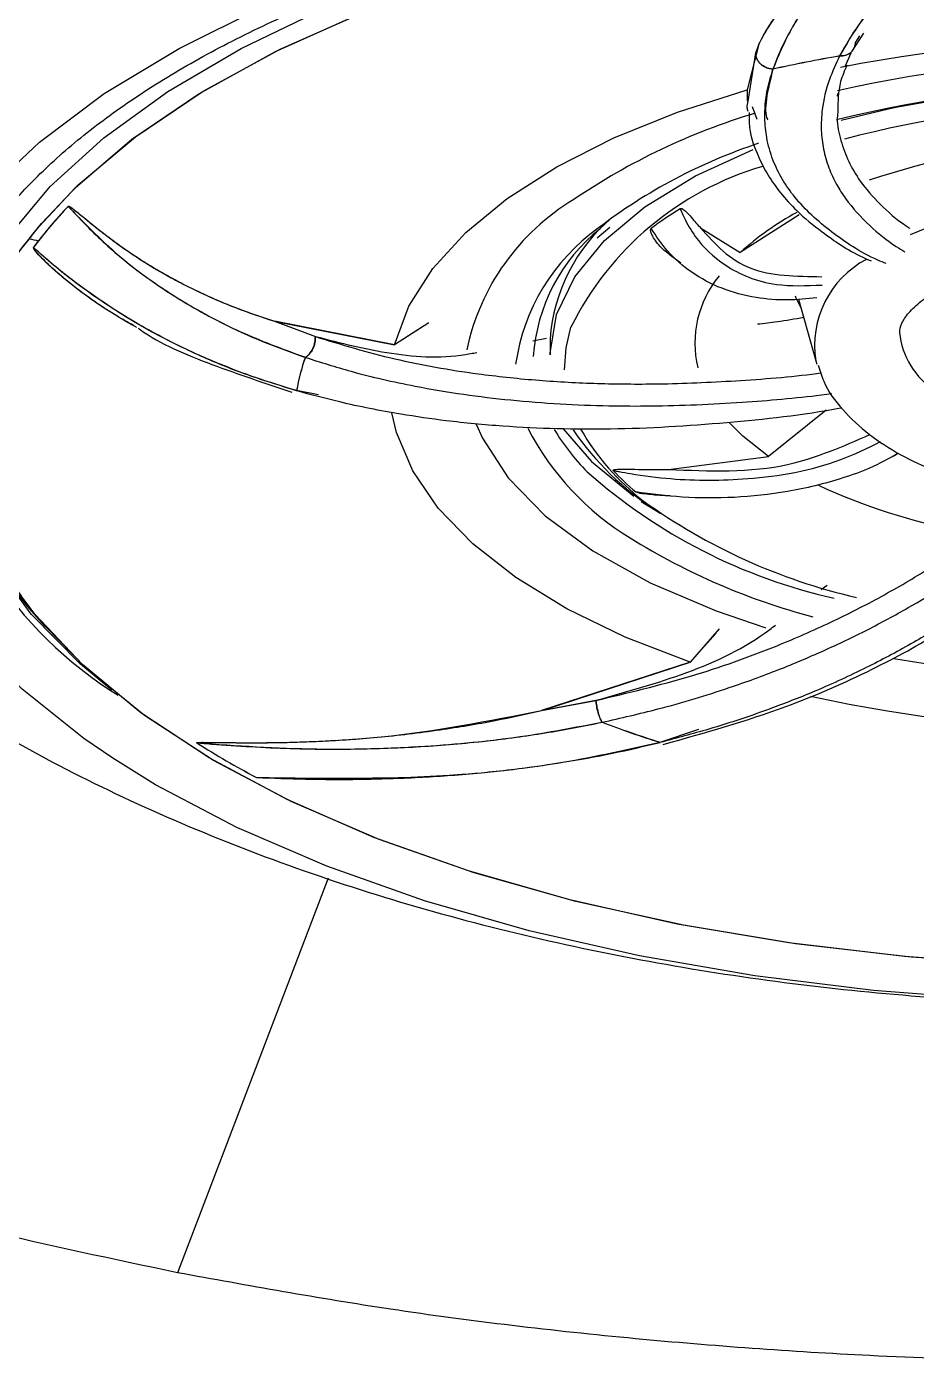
# Model space of a CAD drawing. Extents: x 1076 to 1148, y 508 to 635.
# Drawn here: x 1094.952 to 1095.992, y 579.888 to 581.448 of the extents above; entities that cross this region are included whole.
import ezdxf

# ---------------------------------------------------------------- set-up
doc = ezdxf.new("R2010")
doc.units = 0
doc.header["$MEASUREMENT"] = 0
doc.layers.add('1', color=4, linetype='Continuous')

# ---------------------------------------------------------------- blocks, each defined once
blk = doc.blocks.new('2026 TX')
at = {"layer": '1', "color": 3}
for p, q in [((20.1545, 61.6261), (20.168, 61.6471)), ((20.163, 61.6443), (20.1584, 61.6367)), ((20.0453, 61.6343), (20.0315, 61.581)), ((20.0329, 61.5677), (20.0416, 61.6244)), ((20.0453, 61.6343), (20.0416, 61.6244)), ((20.0448, 61.6333), (20.0416, 61.6246)), ((20.1526, 61.6237), (20.1456, 61.6078)), ((20.0315, 61.5818), (20.0315, 61.5678)), ((20.1373, 61.5768), (20.1368, 61.5741)), ((20.0373, 61.5616), (20.0428, 61.5468)), ((20.1368, 61.5741), (20.1373, 61.5735)), ((20.1416, 61.5456), (20.1969, 61.5589)), ((20.0922, 61.4351), (20.0236, 61.391)), ((19.1925, 61.407), (19.204, 61.4213)), ((19.1952, 61.4105), (19.2068, 61.4247)), ((19.8563, 61.4081), (19.871, 61.4205)), ((19.9771, 61.4197), (20.0236, 61.391)), ((19.9404, 61.3889), (19.9541, 61.3791)), ((20.0917, 61.3365), (20.1118, 61.2644)), ((19.6193, 61.2832), (19.4791, 61.3107)), ((19.4791, 61.3107), (19.527, 61.2927)), ((19.4805, 61.3102), (19.6193, 61.2832)), ((19.4805, 61.3102), (19.527, 61.2929)), ((19.6596, 61.3089), (19.6193, 61.2832)), ((19.6521, 61.3043), (19.6193, 61.2832)), ((19.7813, 61.2878), (19.7969, 61.291)), ((19.8014, 61.29), (19.8014, 61.2716)), ((20.1118, 61.2644), (20.1129, 61.2606)), ((19.5307, 61.2247), (19.5051, 61.2296)), ((20.1238, 61.2069), (20.0567, 61.1525)), ((19.9396, 61.1376), (20.0567, 61.1525)), ((19.9079, 61.1002), (19.9307, 61.0859)), ((20.1181, 60.9971), (20.125, 61.0024)), ((19.9987, 60.9511), (19.9648, 60.9122)), ((19.9951, 60.946), (19.9648, 60.9122)), ((19.9648, 60.9122), (19.7912, 60.8558)), ((19.7932, 60.8563), (19.9648, 60.9122)), ((19.7912, 60.8558), (19.8549, 60.8676)), ((19.7932, 60.8563), (19.8549, 60.8678)), ((19.9298, 60.8187), (19.9752, 60.834)), ((19.5418, 60.66), (19.3659, 60.199))]:
    blk.add_line(p, q, dxfattribs=at)
at = {"layer": '1', "color": 3, "flags": 128}
for points in [[(19.1411, 61.4603), (19.2045, 61.52), (19.2803, 61.5766), (19.3676, 61.6295), (19.4657, 61.6781), (19.5737, 61.7221), (19.6904, 61.7609), (19.8148, 61.7943), (19.9457, 61.8218), (20.0818, 61.8433), (20.2217, 61.8585), (20.3643, 61.8673), (20.508, 61.8696), (20.6515, 61.8654), (20.7934, 61.8546), (20.9323, 61.8375), (21.067, 61.8142), (21.196, 61.7848), (21.3183, 61.7498), (21.4325, 61.7094), (21.5376, 61.664), (21.6326, 61.614)], [(19.204, 61.4213), (19.2461, 61.4665), (19.3125, 61.5232), (19.3909, 61.5764), (19.4805, 61.6258), (19.5805, 61.6706), (19.6897, 61.7106), (19.8071, 61.7452), (19.9315, 61.7742), (20.0616, 61.7972), (20.1961, 61.814), (20.3335, 61.8244), (20.4725, 61.8283), (20.6116, 61.8257), (20.7495, 61.8165), (20.8847, 61.801), (21.0157, 61.7793), (21.1414, 61.7515), (21.2603, 61.7179), (21.3713, 61.679), (21.4732, 61.6351), (21.5649, 61.5866), (21.6456, 61.5341)], [(19.2068, 61.4247), (19.2496, 61.4699), (19.3167, 61.5263), (19.3957, 61.5794), (19.486, 61.6285), (19.5865, 61.6731), (19.6963, 61.7127), (19.8141, 61.747), (19.9389, 61.7757), (20.0693, 61.7983), (20.2039, 61.8147), (20.3415, 61.8248), (20.4805, 61.8283), (20.6196, 61.8253), (20.7574, 61.8158), (20.8923, 61.7999), (21.0231, 61.7778), (21.1484, 61.7497), (21.2669, 61.7158), (21.3774, 61.6766), (21.4787, 61.6324), (21.5699, 61.5837), (21.6499, 61.5309)], [(19.289, 60.8796), (19.2525, 60.9101), (19.195, 60.9684), (19.1503, 61.0291), (19.1188, 61.0916), (19.101, 61.1551), (19.0969, 61.2192), (19.1067, 61.2832), (19.1301, 61.3464), (19.167, 61.4082), (19.2171, 61.468), (19.2797, 61.5251), (19.3544, 61.5792), (19.4403, 61.6295), (19.5366, 61.6756), (19.6423, 61.717), (19.7564, 61.7534), (19.8778, 61.7843), (19.8876, 61.7865)], [(19.289, 60.8796), (19.2525, 60.9101), (19.195, 60.9684), (19.1503, 61.0291), (19.1188, 61.0916), (19.101, 61.1551), (19.0969, 61.2192), (19.1067, 61.2832), (19.1301, 61.3464), (19.167, 61.4082), (19.2171, 61.468), (19.2797, 61.5251), (19.3544, 61.5792), (19.4403, 61.6295), (19.5366, 61.6756), (19.6423, 61.717), (19.7564, 61.7534), (19.8778, 61.7843), (19.8876, 61.7865)], [(19.6193, 61.2832), (19.6363, 61.3283), (19.6643, 61.3721), (19.7028, 61.4142), (19.7513, 61.4541), (19.8092, 61.4911), (19.8758, 61.5249), (19.9502, 61.555), (20.0315, 61.581)], [(19.6193, 61.2832), (19.6363, 61.3283), (19.6643, 61.3721), (19.7028, 61.4142), (19.7513, 61.4541), (19.8092, 61.4911), (19.8758, 61.5249), (19.9502, 61.555), (20.0315, 61.581)], [(20.1969, 61.5589), (20.2053, 61.5607), (20.2826, 61.5743)], [(19.8014, 61.2716), (19.8014, 61.2734), (19.8089, 61.3185), (19.8302, 61.3626), (19.8648, 61.4049), (19.9122, 61.4445), (19.9712, 61.4805), (20.0385, 61.5115)], [(19.2901, 60.8002), (19.2563, 60.8233), (19.1842, 60.8808), (19.1246, 60.9414), (19.0782, 61.0044), (19.0453, 61.0692), (19.0263, 61.1351), (19.0214, 61.2016), (19.0305, 61.268), (19.0537, 61.3337), (19.0907, 61.398), (19.1411, 61.4603)], [(20.0945, 61.3268), (20.0888, 61.3377), (20.0879, 61.3399)], [(19.8182, 61.2539), (19.8199, 61.2797), (19.8257, 61.3039)], [(19.9648, 60.9122), (19.889, 60.9415), (19.8209, 60.9747), (19.7613, 61.0111), (19.711, 61.0505), (19.6706, 61.0922), (19.6407, 61.1358), (19.6216, 61.1807), (19.6162, 61.2036)], [(19.9648, 60.9122), (19.889, 60.9415), (19.8209, 60.9747), (19.7613, 61.0111), (19.711, 61.0505), (19.6706, 61.0922), (19.6407, 61.1358), (19.6216, 61.1807), (19.6162, 61.2036)], [(19.7149, 61.1905), (19.7222, 61.174), (19.7523, 61.1276), (19.7956, 61.0835), (19.8512, 61.0424), (19.9181, 61.0051), (19.9952, 60.9723), (20.0534, 60.9526)], [(19.8167, 61.185), (19.8497, 61.1468), (19.8993, 61.1061)], [(20.0567, 61.1525), (20.0266, 61.1763), (20.0108, 61.192)], [(21.6561, 60.8579), (21.5771, 60.8049), (21.4868, 60.7558), (21.3863, 60.7112), (21.2765, 60.6715), (21.1587, 60.6372), (21.0339, 60.6086), (20.9035, 60.5859), (20.7689, 60.5695), (20.6313, 60.5595), (20.4922, 60.5559), (20.3531, 60.5589), (20.2154, 60.5684), (20.0804, 60.5843), (19.9497, 60.6064), (19.8244, 60.6346), (19.7059, 60.6684), (19.5954, 60.7076), (19.4941, 60.7518), (19.4029, 60.8006), (19.3229, 60.8533), (19.2548, 60.9095), (19.1993, 60.9686), (19.1831, 60.9897)], [(21.6603, 60.8611), (21.5819, 60.8078), (21.4923, 60.7585), (21.3923, 60.7136), (21.2831, 60.6737), (21.1656, 60.639), (21.0412, 60.6101), (20.9112, 60.5871), (20.7767, 60.5703), (20.6393, 60.5599), (20.5003, 60.556), (20.3611, 60.5586), (20.2233, 60.5677), (20.0881, 60.5832), (19.9571, 60.605), (19.8314, 60.6328), (19.7125, 60.6663), (19.6015, 60.7052), (19.4996, 60.7492), (19.4079, 60.7976), (19.3272, 60.8502), (19.2583, 60.9062), (19.2118, 60.9538)], [(21.7275, 60.8313), (21.6925, 60.8067), (21.6052, 60.7538), (21.5071, 60.7052), (21.3991, 60.6612), (21.2824, 60.6224), (21.158, 60.589), (21.0271, 60.5614), (20.891, 60.5399), (20.751, 60.5247), (20.6085, 60.5159), (20.4648, 60.5136), (20.3213, 60.5179), (20.1794, 60.5286), (20.0405, 60.5457), (19.9058, 60.5691), (19.7767, 60.5984), (19.6545, 60.6335), (19.5403, 60.6739), (19.4352, 60.7193), (19.3402, 60.7692), (19.2901, 60.8002)]]:
    blk.add_lwpolyline(points, dxfattribs=at)
at = {"layer": '1', "color": 3}
for centre, radius, start, end in [((20.4851, 59.8456), 1.7949, 76.495, 101.057), ((20.4399, 59.8942), 1.7523, 99.862, 102.4616), ((20.4399, 59.8941), 1.7523, 99.8622, 102.4618), ((20.4867, 60.0073), 1.6111, 78.1319, 102.5311), ((20.4874, 60.1006), 1.4876, 78.7736, 103.6662), ((20.4879, 60.2032), 1.3641, 80.3656, 104.55), ((20.2649, 60.8099), 0.7768, 106.7651, 124.1222), ((20.2473, 60.9086), 0.6426, 108.3481, 127.3546), ((20.461, 60.6284), 0.8942, 94.5795, 108.6993), ((20.1526, 61.1415), 0.365, 106.4297, 153.5895), ((19.9683, 61.2211), 0.2704, 120.9689, 167.9906), ((20.4765, 60.7952), 0.6669, 87.067, 112.4275), ((19.621, 61.0807), 0.5285, 136.437, 143.2633), ((19.6277, 61.0748), 0.5374, 136.4712, 142.1216), ((20.1904, 61.0582), 0.4512, 121.6888, 126.9047), ((20.2574, 61.132), 0.3489, 118.7633, 132.0878), ((19.9963, 61.2266), 0.2377, 125.7705, 171.8419), ((19.9901, 61.2554), 0.2089, 128.6032, 176.1495), ((20.0049, 61.2756), 0.2041, 129.8641, 175.9371), ((19.4449, 61.1928), 0.3313, 138.9049, 217.7983), ((19.4508, 61.191), 0.3368, 140.0962, 224.782), ((19.5743, 63.2458), 1.878, 258.2707, 258.6128), ((19.5869, 61.1074), 0.4853, 142.2007, 143.378), ((20.2239, 61.2824), 0.1136, 117.7921, 189.1095), ((20.0936, 61.285), 0.1231, 140.3301, 193.4489), ((20.3013, 61.3068), 0.0921, 185.6697, 237.3474), ((19.7301, 61.1916), 0.2282, 160.2665, 170.3906), ((19.7301, 61.1914), 0.2282, 160.2673, 170.3915), ((19.5414, 61.2724), 0.4678, 187.0343, 238.4478), ((20.0646, 61.3362), 0.3263, 207.4806, 238.6781), ((20.0273, 61.3163), 0.2576, 210.8656, 224.792), ((20.0809, 61.3242), 0.281, 209.7836, 232.5962), ((20.1041, 61.3715), 0.3337, 214.2057, 237.6687), ((20.2749, 61.6204), 0.6489, 228.449, 257.3922), ((20.1055, 61.3512), 0.3151, 222.9915, 229.6186), ((20.4111, 61.757), 0.7033, 245.0918, 259.3475), ((20.3144, 61.6608), 0.6905, 234.1704, 257.0301), ((20.3093, 61.7243), 0.7851, 238.1481, 255.1633), ((20.4857, 62.5033), 1.6115, 259.8955, 282.5343), ((20.4869, 62.6368), 1.805, 257.8104, 281.0176), ((20.3191, 62.0482), 1.2896, 249.2395, 252.4288), ((20.3191, 62.048), 1.2896, 249.2398, 252.4291), ((19.9771, 61.7559), 1.1074, 237.8808, 242.0492), ((19.9771, 61.756), 1.1075, 237.8813, 242.0512)]:
    blk.add_arc(centre, radius, start, end, dxfattribs=at)
for points, knots in [([(20.3103, 62.2937), (20.2961, 62.293), (20.2475, 62.2908), (20.164, 62.2848), (20.058, 62.2745), (19.9487, 62.2605), (19.8369, 62.2426), (19.7248, 62.2206), (19.614, 62.1947), (19.5059, 62.1649), (19.4014, 62.1314), (19.3016, 62.0942), (19.2071, 62.0537), (19.1186, 62.01), (19.0367, 61.9633), (18.9618, 61.9137), (18.8943, 61.8616), (18.8346, 61.807), (18.7829, 61.75), (18.7396, 61.6907), (18.705, 61.629), (18.6797, 61.5649), (18.6641, 61.4981), (18.6595, 61.4286), (18.6664, 61.3586), (18.6863, 61.29), (18.7034, 61.2453), (18.7168, 61.2237), (18.7169, 61.2235)], [0, 0, 0, 0, 0.0137668, 0.0470409, 0.0814067, 0.1180947, 0.1561838, 0.1953003, 0.2351458, 0.2755098, 0.3162384, 0.3572184, 0.3983673, 0.4396273, 0.4809615, 0.5223535, 0.5638087, 0.6053519, 0.6470344, 0.6889486, 0.7312392, 0.7741285, 0.8179495, 0.8631758, 0.9104126, 0.954967, 0.9996639, 1, 1, 1, 1]), ([(19.0784, 61.2159), (19.0779, 61.2236), (19.076, 61.251), (19.0852, 61.296), (19.1052, 61.3507), (19.1351, 61.4023), (19.1745, 61.4526), (19.2233, 61.5015), (19.2813, 61.5486), (19.3481, 61.5935), (19.4235, 61.636), (19.5067, 61.6755), (19.5972, 61.7118), (19.6941, 61.7445), (19.7963, 61.7732), (19.9025, 61.7976), (20.0106, 61.8175), (20.118, 61.8328), (20.2144, 61.8429), (20.3012, 61.8492), (20.3886, 61.8535), (20.4508, 61.8541), (20.4864, 61.8545)], [0, 0, 0, 0, 0.024615, 0.088061, 0.144287, 0.199112, 0.25309, 0.306663, 0.360097, 0.413507, 0.466957, 0.52046, 0.573979, 0.627439, 0.680715, 0.73358, 0.785586, 0.835638, 0.883165, 0.917168, 0.95262, 1, 1, 1, 1]), ([(20.0448, 61.6333), (20.0468, 61.6374), (20.051, 61.6458), (20.0597, 61.6595), (20.0708, 61.6749), (20.0849, 61.6919), (20.1023, 61.7107), (20.1233, 61.7313), (20.147, 61.7525), (20.171, 61.7723), (20.1936, 61.7898), (20.2101, 61.8018), (20.2207, 61.8085), (20.224, 61.8102), (20.2251, 61.8107), (20.2255, 61.8108), (20.2257, 61.8108), (20.2258, 61.8108)], [0, 0, 0, 0, 0.076091, 0.159217, 0.249599, 0.347471, 0.453074, 0.566653, 0.688459, 0.798268, 0.884794, 0.967963, 0.990274, 0.996657, 0.998687, 0.999427, 1, 1, 1, 1]), ([(20.0453, 61.6343), (20.0494, 61.642), (20.0585, 61.6591), (20.079, 61.6856), (20.1016, 61.7102), (20.1232, 61.7313), (20.1459, 61.7516), (20.1701, 61.7718), (20.1943, 61.7904), (20.2108, 61.8023), (20.221, 61.8087), (20.2241, 61.8103), (20.2251, 61.8107), (20.2255, 61.8108), (20.2257, 61.8108), (20.2258, 61.8108)], [0, 0, 0, 0, 0.145205, 0.32012, 0.464874, 0.56292, 0.670696, 0.798522, 0.889305, 0.969994, 0.990799, 0.996799, 0.998729, 0.999441, 1, 1, 1, 1]), ([(20.2258, 61.8108), (20.1877, 61.7757), (20.1306, 61.723), (20.0821, 61.6544), (20.0685, 61.6217), (20.0617, 61.6053)], [0, 0, 0, 0, 0.500022, 0.750062, 1, 1, 1, 1]), ([(20.2258, 61.8108), (20.2162, 61.8025), (20.196, 61.7849), (20.1696, 61.7598), (20.1439, 61.7331), (20.1196, 61.7052), (20.0994, 61.6782), (20.0832, 61.6526), (20.0708, 61.6293), (20.0647, 61.6131), (20.0617, 61.6051)], [0, 0, 0, 0, 0.1189931, 0.2501781, 0.358069, 0.500219, 0.6521265, 0.7501484, 0.8773468, 1, 1, 1, 1]), ([(20.3361, 61.8186), (20.3099, 61.7992), (20.2598, 61.7621), (20.2038, 61.7091), (20.1636, 61.6622), (20.1473, 61.6339), (20.1397, 61.6207)], [0, 0, 0, 0, 0.292679, 0.556946, 0.792739, 1, 1, 1, 1]), ([(20.3361, 61.8186), (20.3186, 61.8058), (20.2835, 61.7802), (20.2405, 61.7436), (20.2047, 61.7091), (20.1773, 61.678), (20.1552, 61.6483), (20.1448, 61.6297), (20.1397, 61.6205)], [0, 0, 0, 0, 0.1922088, 0.3856323, 0.5467185, 0.7087006, 0.8554653, 1, 1, 1, 1]), ([(20.1397, 61.6207), (20.1421, 61.6208), (20.147, 61.621), (20.1533, 61.6247), (20.1576, 61.6302), (20.1582, 61.6347), (20.1584, 61.6369)], [0, 0, 0, 0, 0.243747, 0.504295, 0.76245, 1, 1, 1, 1]), ([(20.0617, 61.6053), (20.0605, 61.6054), (20.0578, 61.6056), (20.054, 61.6068), (20.0503, 61.6088), (20.0471, 61.6114), (20.0445, 61.6145), (20.0422, 61.6189), (20.0418, 61.6223), (20.0416, 61.6246)], [0, 0, 0, 0, 0.121409, 0.249103, 0.380728, 0.513445, 0.644273, 0.770475, 1, 1, 1, 1]), ([(20.0617, 61.6051), (20.0592, 61.6054), (20.0554, 61.6059), (20.0507, 61.6083), (20.0475, 61.6108), (20.0448, 61.6139), (20.0422, 61.6184), (20.0418, 61.622), (20.0416, 61.6244)], [0, 0, 0, 0, 0.234643, 0.36249, 0.494052, 0.626491, 0.756856, 1, 1, 1, 1]), ([(20.1552, 61.6278), (20.1545, 61.6267), (20.1525, 61.6237), (20.1469, 61.6208), (20.142, 61.6206), (20.1397, 61.6205)], [0, 0, 0, 0, 0.224319, 0.626696, 1, 1, 1, 1]), ([(20.1397, 61.6205), (20.1354, 61.6113), (20.1255, 61.5901), (20.1189, 61.5611), (20.1176, 61.5341), (20.1204, 61.5114), (20.1265, 61.4901), (20.1354, 61.471), (20.1502, 61.4478), (20.1726, 61.4233), (20.1972, 61.4032), (20.2126, 61.3937), (20.216, 61.3916)], [0, 0, 0, 0, 0.099013, 0.229525, 0.323824, 0.412154, 0.502849, 0.590586, 0.665701, 0.824465, 0.961113, 1, 1, 1, 1]), ([(20.1482, 61.61), (20.1454, 61.6035), (20.1375, 61.5849), (20.1376, 61.5677), (20.1377, 61.5565)], [0, 0, 0, 0, 0.3497399, 1, 1, 1, 1]), ([(20.194, 61.378), (20.1908, 61.3793), (20.1658, 61.3899), (20.1283, 61.4147), (20.0925, 61.4471), (20.0722, 61.4763), (20.0608, 61.4996), (20.0541, 61.5236), (20.0514, 61.5506), (20.0535, 61.5772), (20.0593, 61.5968), (20.0617, 61.6051)], [0, 0, 0, 0, 0.028141, 0.21974, 0.417604, 0.510512, 0.606239, 0.708848, 0.793533, 0.912367, 1, 1, 1, 1]), ([(20.0617, 61.6053), (20.0587, 61.5932), (20.0528, 61.5698), (20.0526, 61.5512), (20.0555, 61.5463), (20.0556, 61.5461)], [0, 0, 0, 0, 0.506756, 0.975583, 1, 1, 1, 1]), ([(20.0328, 61.5558), (20.0323, 61.5572), (20.031, 61.5609), (20.0322, 61.5651), (20.0329, 61.5677)], [0, 0, 0, 0, 0.379104, 1, 1, 1, 1]), ([(20.0338, 61.5547), (20.0338, 61.5487), (20.0337, 61.5306), (20.0429, 61.5061), (20.0557, 61.4809), (20.0706, 61.4599), (20.0911, 61.4374), (20.1223, 61.4119), (20.151, 61.3923), (20.1732, 61.3825), (20.1764, 61.3811)], [0, 0, 0, 0, 0.079141, 0.240223, 0.350904, 0.462807, 0.582594, 0.743766, 0.962838, 1, 1, 1, 1]), ([(20.1377, 61.5565), (20.1374, 61.5537), (20.136, 61.5416), (20.1407, 61.5219), (20.1494, 61.4971), (20.1644, 61.472), (20.1866, 61.4468), (20.207, 61.4288), (20.2203, 61.4202), (20.2218, 61.4193)], [0, 0, 0, 0, 0.049544, 0.216035, 0.381113, 0.54531, 0.755502, 0.972947, 1, 1, 1, 1]), ([(19.238, 61.4449), (19.2381, 61.445), (19.2381, 61.445), (19.2382, 61.4451), (19.2383, 61.4451), (19.2384, 61.4451), (19.2385, 61.4451), (19.2388, 61.445), (19.2393, 61.4448), (19.2414, 61.4437), (19.2452, 61.4408), (19.2518, 61.4355), (19.2591, 61.4295), (19.2666, 61.4234), (19.2736, 61.4178), (19.2814, 61.4118), (19.2899, 61.4054), (19.3029, 61.3959), (19.3208, 61.3837), (19.3485, 61.3667), (19.3855, 61.3469), (19.4308, 61.3268), (19.4647, 61.3155), (19.4805, 61.3102)], [0, 0, 0, 0, 0.0004877, 0.0007003, 0.000907, 0.0011211, 0.0013547, 0.0019143, 0.0035318, 0.0059179, 0.0236472, 0.0547203, 0.0990824, 0.1296091, 0.1632591, 0.1999965, 0.2397819, 0.2825725, 0.3795441, 0.4809272, 0.638258, 0.8305164, 1, 1, 1, 1]), ([(19.238, 61.4449), (19.238, 61.445), (19.2381, 61.445), (19.2382, 61.445), (19.2382, 61.4451), (19.2383, 61.4451), (19.2384, 61.4451), (19.2386, 61.4451), (19.239, 61.445), (19.2396, 61.4447), (19.2421, 61.4433), (19.2454, 61.4406), (19.2505, 61.4366), (19.2563, 61.4319), (19.2644, 61.4252), (19.2751, 61.4166), (19.2888, 61.4062), (19.3097, 61.3911), (19.3424, 61.3698), (19.3866, 61.3463), (19.4338, 61.3258), (19.4648, 61.3154), (19.4791, 61.3107)], [0, 0, 0, 0, 0.000296, 0.000557, 0.000798, 0.001036, 0.001288, 0.001571, 0.002264, 0.004305, 0.007322, 0.029667, 0.051093, 0.078872, 0.112962, 0.169577, 0.234058, 0.306257, 0.459547, 0.666731, 0.846468, 1, 1, 1, 1]), ([(19.238, 61.4449), (19.2584, 61.4239), (19.2972, 61.3838), (19.368, 61.3347), (19.4397, 61.2963), (19.4912, 61.2774), (19.5153, 61.2686)], [0, 0, 0, 0, 0.292679, 0.556946, 0.792739, 1, 1, 1, 1]), ([(19.238, 61.4449), (19.2512, 61.4309), (19.2776, 61.4029), (19.3222, 61.3666), (19.3689, 61.335), (19.4158, 61.3091), (19.4644, 61.2866), (19.4984, 61.2744), (19.5153, 61.2684)], [0, 0, 0, 0, 0.192911, 0.386635, 0.548014, 0.709749, 0.856107, 1, 1, 1, 1]), ([(19.9534, 61.4421), (19.9534, 61.4422), (19.9536, 61.4423), (19.9539, 61.4424), (19.9543, 61.4424), (19.9547, 61.4424), (19.9556, 61.4422), (19.9579, 61.441), (19.9638, 61.4353), (19.97, 61.4277), (19.9753, 61.4217), (19.9771, 61.4197)], [0, 0, 0, 0, 0.0054864, 0.0110267, 0.0160424, 0.0215241, 0.0308969, 0.0601677, 0.194769, 0.7287144, 1, 1, 1, 1]), ([(19.9534, 61.4421), (19.9535, 61.4417), (19.954, 61.4405), (19.9555, 61.437), (19.9604, 61.4261), (19.9741, 61.4029), (20.0061, 61.3722), (20.0574, 61.3506), (20.1008, 61.3522), (20.1191, 61.3529)], [0, 0, 0, 0, 0.007554, 0.02018, 0.060493, 0.198159, 0.455665, 0.770482, 1, 1, 1, 1]), ([(19.9404, 61.3889), (19.9383, 61.3905), (19.9327, 61.3949), (19.9263, 61.4019), (19.9215, 61.4089), (19.9195, 61.4139), (19.9179, 61.4171), (19.9193, 61.4188), (19.9194, 61.419)], [0, 0, 0, 0, 0.191782, 0.518998, 0.728969, 0.85611, 0.98384, 1, 1, 1, 1]), ([(20.113, 61.3382), (20.1016, 61.3369), (20.0771, 61.3343), (20.0393, 61.3378), (20.0007, 61.348), (19.9658, 61.3668), (19.9383, 61.3908), (19.9254, 61.4101), (19.9194, 61.419)], [0, 0, 0, 0, 0.131951, 0.283073, 0.464246, 0.65281, 0.839516, 1, 1, 1, 1]), ([(19.9771, 61.4197), (19.9941, 61.4009), (20.0273, 61.3642), (20.0889, 61.3632), (20.1188, 61.3627)], [0, 0, 0, 0, 0.514422, 1, 1, 1, 1]), ([(19.3144, 61.3058), (19.3079, 61.3094), (19.2905, 61.3191), (19.2682, 61.3339), (19.2474, 61.3493), (19.2322, 61.3615), (19.217, 61.3748), (19.2057, 61.3858), (19.199, 61.3936), (19.1976, 61.3958), (19.1974, 61.3965), (19.1974, 61.3967), (19.1974, 61.3968), (19.1975, 61.3968)], [0, 0, 0, 0, 0.140246, 0.374234, 0.521425, 0.652767, 0.768014, 0.93557, 0.980412, 0.993252, 0.997343, 0.998838, 1, 1, 1, 1]), ([(19.3181, 61.3035), (19.317, 61.3041), (19.308, 61.3088), (19.2913, 61.3188), (19.2653, 61.3358), (19.2404, 61.3544), (19.2183, 61.3735), (19.2051, 61.3863), (19.1988, 61.3938), (19.1976, 61.3958), (19.1974, 61.3965), (19.1974, 61.3967), (19.1974, 61.3968), (19.1975, 61.3968)], [0, 0, 0, 0, 0.022687, 0.185156, 0.360808, 0.608923, 0.785135, 0.941758, 0.98214, 0.993787, 0.997532, 0.998915, 1, 1, 1, 1]), ([(19.5051, 61.2296), (19.4889, 61.2345), (19.4672, 61.2411), (19.4325, 61.2536), (19.4052, 61.2646), (19.3728, 61.2793), (19.3433, 61.294), (19.3103, 61.3126), (19.2765, 61.3342), (19.2461, 61.356), (19.2197, 61.377), (19.2052, 61.3899), (19.1975, 61.3968)], [0, 0, 0, 0, 0.128921, 0.173174, 0.289807, 0.364294, 0.464776, 0.565061, 0.689177, 0.817314, 0.902349, 1, 1, 1, 1]), ([(19.5051, 61.2294), (19.4845, 61.2358), (19.4459, 61.2477), (19.3883, 61.2713), (19.337, 61.2968), (19.2934, 61.3229), (19.2581, 61.347), (19.2269, 61.3708), (19.2069, 61.3884), (19.1975, 61.3968)], [0, 0, 0, 0, 0.164615, 0.309415, 0.499757, 0.641868, 0.74981, 0.881002, 1, 1, 1, 1]), ([(20.21, 61.2979), (20.2101, 61.3009), (20.2104, 61.3061), (20.2191, 61.3198), (20.2343, 61.3343), (20.2566, 61.3492), (20.2855, 61.3633), (20.3207, 61.3759), (20.358, 61.3854), (20.3948, 61.3919), (20.4363, 61.3969), (20.4671, 61.3976), (20.4864, 61.3981)], [0, 0, 0, 0, 0.133922, 0.235893, 0.33105, 0.42738, 0.524808, 0.620974, 0.72443, 0.802291, 0.875963, 1, 1, 1, 1]), ([(20.0978, 61.3149), (20.0874, 61.3131), (20.0691, 61.31), (20.0514, 61.308), (20.0437, 61.3071)], [0, 0, 0, 0, 0.564717, 1, 1, 1, 1]), ([(19.3198, 61.3026), (19.3207, 61.3019), (19.3446, 61.2845), (19.4054, 61.2593), (19.4681, 61.2382), (19.4995, 61.2277)], [0, 0, 0, 0, 0.0181714, 0.5090615, 1, 1, 1, 1]), ([(19.5153, 61.2686), (19.5169, 61.2698), (19.5202, 61.2722), (19.5242, 61.2786), (19.5268, 61.286), (19.5269, 61.2906), (19.527, 61.2929)], [0, 0, 0, 0, 0.243747, 0.504295, 0.76245, 1, 1, 1, 1]), ([(19.527, 61.2927), (19.5269, 61.2904), (19.5268, 61.2857), (19.5242, 61.2783), (19.5202, 61.2719), (19.5169, 61.2695), (19.5153, 61.2684)], [0, 0, 0, 0, 0.24063, 0.5, 0.75937, 1, 1, 1, 1]), ([(19.527, 61.2929), (19.5562, 61.2854), (19.6144, 61.2705), (19.6799, 61.2667), (19.7132, 61.2738), (19.7156, 61.2743)], [0, 0, 0, 0, 0.4852453, 0.9630347, 1, 1, 1, 1]), ([(19.527, 61.2927), (19.5573, 61.2835), (19.6171, 61.2653), (19.705, 61.2501), (19.7836, 61.2415), (19.8521, 61.2377), (19.9283, 61.2368), (20.0133, 61.2403), (20.0789, 61.2453), (20.1143, 61.2498), (20.1177, 61.2503)], [0, 0, 0, 0, 0.178929, 0.35248, 0.466297, 0.579149, 0.691398, 0.835091, 0.983741, 1, 1, 1, 1]), ([(19.5153, 61.2684), (19.5329, 61.2628), (19.5738, 61.2499), (19.636, 61.2357), (19.6988, 61.2251), (19.7555, 61.2183), (19.8121, 61.2138), (19.8671, 61.2117), (19.9378, 61.2114), (20.0208, 61.2151), (20.0915, 61.2211), (20.1266, 61.2258), (20.1306, 61.2263)], [0, 0, 0, 0, 0.1011803, 0.2345479, 0.3309106, 0.4211741, 0.5138538, 0.6035112, 0.6802694, 0.8425086, 0.9821462, 1, 1, 1, 1]), ([(20.1147, 61.2593), (20.1166, 61.253), (20.1221, 61.234), (20.1425, 61.2065), (20.1728, 61.1781), (20.2096, 61.1545), (20.2502, 61.1354), (20.295, 61.1198), (20.3396, 61.1088), (20.3826, 61.1014), (20.43, 61.0959), (20.4648, 61.095), (20.4864, 61.0945)], [0, 0, 0, 0, 0.0575861, 0.1716769, 0.2880023, 0.3999488, 0.5065358, 0.6083013, 0.7164563, 0.7970318, 0.8738345, 1, 1, 1, 1]), ([(20.1421, 61.2093), (20.1417, 61.2092), (20.0968, 61.2008), (20.0061, 61.1908), (19.8954, 61.184), (19.8086, 61.1846), (19.7444, 61.1877), (19.6834, 61.1935), (19.6195, 61.2028), (19.5609, 61.2143), (19.5217, 61.2249), (19.5051, 61.2294)], [0, 0, 0, 0, 0.0019006, 0.1986735, 0.4018795, 0.497296, 0.5956079, 0.7009871, 0.7879587, 0.9100007, 1, 1, 1, 1]), ([(19.8751, 61.1364), (19.8759, 61.1362), (19.8782, 61.1358), (19.8849, 61.1344), (19.9063, 61.1306), (19.9559, 61.1243), (20.0387, 61.1245), (20.1235, 61.1389), (20.1722, 61.1625), (20.1875, 61.17)], [0, 0, 0, 0, 0.008251, 0.022041, 0.06607, 0.21642, 0.497655, 0.841483, 1, 1, 1, 1]), ([(19.9396, 61.1376), (19.9872, 61.1355), (20.0686, 61.1318), (20.1437, 61.1646), (20.1748, 61.1782)], [0, 0, 0, 0, 0.5852339, 1, 1, 1, 1]), ([(20.2078, 61.1562), (20.1969, 61.1501), (20.1764, 61.1386), (20.1434, 61.1273), (20.1113, 61.1181), (20.0691, 61.1093), (20.0171, 61.1038), (19.9575, 61.104), (19.9195, 61.1089), (19.9014, 61.1112)], [0, 0, 0, 0, 0.118419, 0.224745, 0.330371, 0.435374, 0.632424, 0.825316, 1, 1, 1, 1]), ([(20.2009, 61.1526), (20.2013, 61.1528), (20.2037, 61.1537), (20.2059, 61.1551), (20.2076, 61.1562)], [0, 0, 0, 0, 0.187382, 1, 1, 1, 1]), ([(19.8751, 61.1364), (19.875, 61.1364), (19.8749, 61.1365), (19.8749, 61.1367), (19.8751, 61.1369), (19.8754, 61.1371), (19.8763, 61.1373), (19.8802, 61.1378), (19.8958, 61.1378), (19.9163, 61.1374), (19.9337, 61.1376), (19.9396, 61.1376)], [0, 0, 0, 0, 0.0055006, 0.0110552, 0.016084, 0.0215799, 0.030977, 0.0603237, 0.1952739, 0.7306037, 1, 1, 1, 1]), ([(19.862, 60.8421), (19.8839, 60.8471), (19.9347, 60.8586), (20.0036, 60.8795), (20.0676, 60.9028), (20.1214, 60.9255), (20.172, 60.9497), (20.218, 60.9745), (20.274, 61.0081), (20.3344, 61.0501), (20.3821, 61.0875), (20.4033, 61.107), (20.4053, 61.1088)], [0, 0, 0, 0, 0.101476, 0.235233, 0.331877, 0.422404, 0.515355, 0.605274, 0.682257, 0.84497, 0.985015, 1, 1, 1, 1]), ([(19.9418, 61.1068), (19.9405, 61.1068), (19.9336, 61.1068), (19.9234, 61.1075), (19.9117, 61.1089), (19.9042, 61.1097), (19.9017, 61.1111), (19.9014, 61.1112)], [0, 0, 0, 0, 0.090929, 0.487832, 0.728142, 0.969567, 1, 1, 1, 1]), ([(20.4438, 61.1063), (20.4434, 61.1059), (20.4203, 61.0792), (20.3641, 61.0298), (20.2893, 60.9734), (20.2228, 60.933), (20.1699, 60.9049), (20.1158, 60.88), (20.0545, 60.8558), (19.9938, 60.8354), (19.9488, 60.8236), (19.9298, 60.8185)], [0, 0, 0, 0, 0.003133, 0.199663, 0.402618, 0.497917, 0.596107, 0.701356, 0.788221, 0.910112, 1, 1, 1, 1]), ([(19.8549, 60.8676), (19.8921, 60.8765), (19.9654, 60.8939), (20.056, 60.9263), (20.1297, 60.9585), (20.189, 60.9887), (20.2502, 61.0247), (20.3079, 61.0633), (20.3443, 61.0928), (20.3602, 61.1056)], [0, 0, 0, 0, 0.188994, 0.372308, 0.492527, 0.611727, 0.73029, 0.882066, 1, 1, 1, 1]), ([(19.9335, 60.8162), (19.9822, 60.8299), (20.068, 60.8541), (20.1748, 60.9011), (20.2523, 60.9435), (20.3165, 60.9856), (20.3798, 61.0332), (20.4208, 61.072), (20.4442, 61.0941)], [0, 0, 0, 0, 0.236207, 0.41698, 0.574773, 0.686791, 0.820836, 1, 1, 1, 1]), ([(18.9005, 61.008), (18.9302, 60.984), (18.9953, 60.9312), (19.1047, 60.8592), (19.2283, 60.7892), (19.362, 60.726), (19.5046, 60.6701), (19.6542, 60.6224), (19.8084, 60.5834), (19.9653, 60.553), (20.1235, 60.531), (20.2824, 60.5171), (20.4415, 60.5111), (20.6007, 60.5128), (20.7595, 60.5222), (20.9179, 60.5395), (21.0756, 60.5651), (21.2326, 60.5994), (21.3886, 60.6433), (21.543, 60.6978), (21.6884, 60.7611), (21.8223, 60.8315), (21.9418, 60.9074), (22.0243, 60.9658), (22.0645, 61.0015), (22.0706, 61.0069)], [0, 0, 0, 0, 0.03505, 0.076802, 0.12018, 0.165184, 0.211495, 0.258471, 0.305292, 0.351616, 0.397372, 0.442658, 0.487651, 0.532565, 0.57761, 0.622967, 0.668886, 0.715625, 0.763424, 0.81244, 0.862604, 0.907375, 0.950733, 0.992549, 1, 1, 1, 1]), ([(19.8549, 60.8678), (19.8906, 60.8777), (19.9616, 60.8973), (20.0315, 60.9297), (20.0625, 60.954), (20.0647, 60.9557)], [0, 0, 0, 0, 0.485245, 0.963035, 1, 1, 1, 1]), ([(19.862, 60.8423), (19.8612, 60.8437), (19.8596, 60.8466), (19.8573, 60.8534), (19.8556, 60.861), (19.8551, 60.8656), (19.8549, 60.8678)], [0, 0, 0, 0, 0.243747, 0.504295, 0.76245, 1, 1, 1, 1]), ([(19.8549, 60.8676), (19.8551, 60.8654), (19.8556, 60.8608), (19.8574, 60.8531), (19.8596, 60.8463), (19.8612, 60.8435), (19.862, 60.8421)], [0, 0, 0, 0, 0.24063, 0.5, 0.75937, 1, 1, 1, 1]), ([(19.3883, 60.818), (19.3883, 60.818), (19.3882, 60.8181), (19.3882, 60.8181), (19.3882, 60.8182), (19.3882, 60.8182), (19.3883, 60.8183), (19.3885, 60.8183), (19.389, 60.8184), (19.39, 60.8185), (19.3949, 60.8187), (19.404, 60.8186), (19.417, 60.8184), (19.4311, 60.8183), (19.4466, 60.8182), (19.4642, 60.8182), (19.4838, 60.8184), (19.5076, 60.819), (19.5353, 60.8201), (19.5667, 60.8219), (19.6128, 60.8256), (19.67, 60.8325), (19.7348, 60.8432), (19.7746, 60.8521), (19.7932, 60.8563)], [0, 0, 0, 0, 0.000327, 0.000612, 0.000878, 0.001153, 0.001462, 0.001822, 0.002741, 0.005497, 0.009572, 0.039492, 0.071703, 0.104654, 0.14232, 0.185185, 0.233181, 0.286232, 0.359053, 0.435893, 0.516641, 0.698131, 0.85897, 1, 1, 1, 1]), ([(19.3883, 60.818), (19.3883, 60.818), (19.3882, 60.8181), (19.3882, 60.8181), (19.3882, 60.8182), (19.3882, 60.8182), (19.3883, 60.8182), (19.3885, 60.8183), (19.389, 60.8184), (19.3914, 60.8187), (19.4011, 60.8187), (19.4385, 60.8181), (19.4836, 60.8181), (19.5459, 60.8205), (19.6434, 60.8269), (19.7293, 60.8437), (19.7912, 60.8558)], [0, 0, 0, 0, 0.000476, 0.000684, 0.000883, 0.001085, 0.001298, 0.001793, 0.003187, 0.005233, 0.020505, 0.074269, 0.280942, 0.351854, 0.532447, 1, 1, 1, 1]), ([(19.3883, 60.818), (19.435, 60.8149), (19.5238, 60.8089), (19.6506, 60.8126), (19.7625, 60.8232), (19.8302, 60.8362), (19.862, 60.8423)], [0, 0, 0, 0, 0.292679, 0.556946, 0.792739, 1, 1, 1, 1]), ([(19.3883, 60.818), (19.4189, 60.8157), (19.4803, 60.8112), (19.5679, 60.8102), (19.6503, 60.8131), (19.7246, 60.8195), (19.7955, 60.829), (19.8399, 60.8377), (19.862, 60.8421)], [0, 0, 0, 0, 0.192198, 0.385617, 0.546699, 0.708685, 0.855456, 1, 1, 1, 1]), ([(19.458, 60.7777), (19.5385, 60.7766), (19.6592, 60.7749), (19.8168, 60.7936), (19.8921, 60.8104), (19.9298, 60.8187)], [0, 0, 0, 0, 0.499976, 0.75005, 1, 1, 1, 1]), ([(19.4581, 60.7777), (19.4772, 60.7769), (19.5174, 60.7753), (19.5751, 60.7752), (19.6361, 60.7769), (19.6998, 60.7808), (19.7615, 60.7873), (19.8201, 60.7957), (19.8739, 60.8053), (19.9113, 60.8142), (19.9298, 60.8185)], [0, 0, 0, 0, 0.118976, 0.250214, 0.359061, 0.500276, 0.649712, 0.750182, 0.876728, 1, 1, 1, 1]), ([(19.3659, 60.199), (19.2901, 60.2149), (19.1389, 60.2467), (18.9785, 60.2913), (18.8752, 60.3236), (18.8237, 60.3404), (18.7732, 60.3579), (18.7109, 60.3803), (18.646, 60.4054), (18.5866, 60.43), (18.5522, 60.4449), (18.5364, 60.4519), (18.5322, 60.4538), (18.531, 60.4544), (18.5309, 60.4544)], [0, 0, 0, 0, 0.24766, 0.493835, 0.556438, 0.61908, 0.681764, 0.744491, 0.854469, 0.93389, 0.982463, 0.995118, 0.999509, 1, 1, 1, 1]), ([(22.3853, 60.4334), (22.363, 60.4241), (22.3098, 60.4018), (22.2125, 60.3649), (22.1099, 60.3299), (22.0158, 60.3008), (21.9457, 60.2807), (21.8791, 60.2627), (21.8208, 60.248), (21.7618, 60.2339), (21.7054, 60.2211), (21.643, 60.2078), (21.5809, 60.1955), (21.5192, 60.184), (21.4579, 60.1733), (21.3971, 60.1635), (21.2524, 60.1418), (21.0693, 60.1207), (20.8498, 60.1047), (20.6804, 60.097), (20.5107, 60.0938), (20.341, 60.0954), (20.1373, 60.1028), (19.894, 60.1205), (19.6224, 60.1524), (19.4483, 60.184), (19.3659, 60.199)], [0, 0, 0, 0, 0.027956, 0.066977, 0.117127, 0.146744, 0.17233, 0.193871, 0.218566, 0.234092, 0.255688, 0.276953, 0.297884, 0.318482, 0.338745, 0.358673, 0.378265, 0.479922, 0.533068, 0.583909, 0.637465, 0.69008, 0.740944, 0.826459, 0.91788, 1, 1, 1, 1])]:
    blk.add_open_spline(points, degree=3, knots=knots, dxfattribs=at)

msp = doc.modelspace()

# ---------------------------------------------------------------- block references
at = {"layer": '1'}
msp.add_blockref('2026 TX', (1075.7625, 519.7937), dxfattribs=at)

doc.saveas('drawing.dxf')
